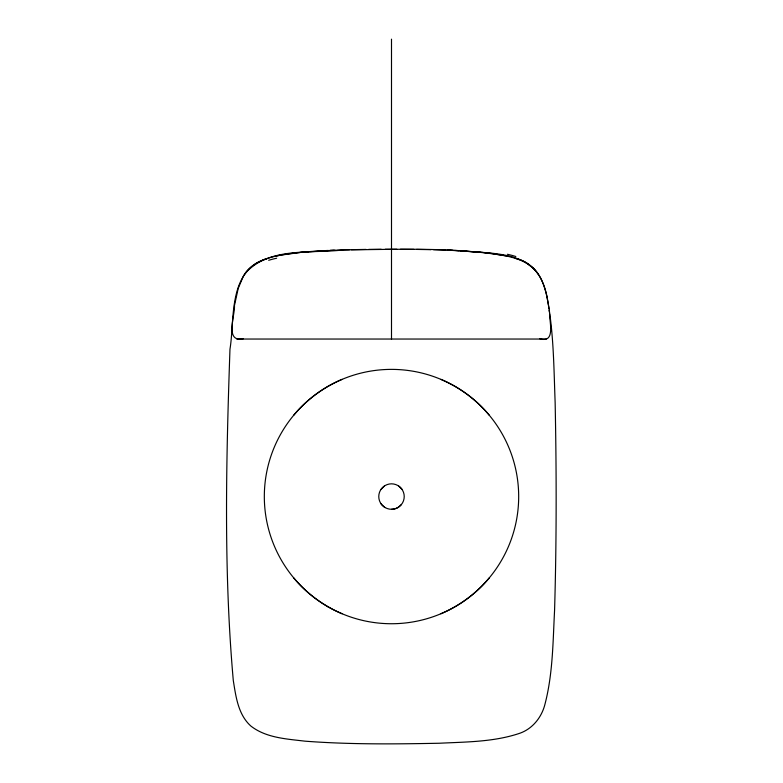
<?xml version="1.0" encoding="UTF-8"?>
<svg xmlns="http://www.w3.org/2000/svg" width="783" height="783" viewBox="0 0 783 783"><rect width="100%" height="100%" fill="white"/><g stroke="black" fill="none" stroke-linecap="round" stroke-linejoin="round"><path stroke-width="1.17" d="M234.45 305.703C235.174 314.893 224.555 342.416 242.652 338.794M234.518 305.272L238.238 288.33L243.386 276.125M256.609 263.049C228.881 280.138 234.499 321.803 229.967 349.218C226.16 459.523 223.517 570.435 233.295 680.486C235.859 696.449 238.101 714.673 250.903 726.076C266.142 737.938 286.5 738.927 304.92 741.158C349.609 744.574 394.485 744.114 439.253 743.243C465.807 741.922 493.094 742.039 518.61 733.661C532.088 729.443 541.67 717.59 544.988 704.132C552.935 673.586 552.925 641.698 554.57 610.378C556.605 541.082 556.537 471.738 555.137 402.433C553.777 366.806 553.757 330.798 546.74 295.71C545.085 288.966 543.128 282.154 539.614 276.125M243.493 275.939C248.475 267.052 257.636 261.453 267.169 258.488M380.881 489.561L384.502 485.94M244.717 274.001C268.187 246.283 311.585 253.946 343.747 249.875C397.676 249.562 452.231 246.87 505.642 255.796C512.659 257.421 519.765 259.31 526.088 262.882M401.473 504.448L398.664 507.061A12.792 12.792 0 0 1 391.5 509.273M293.684 415.274C306.642 399.653 323.399 387.223 342.112 379.364M489.316 577.844C476.358 593.465 459.601 605.895 440.888 613.755M256.912 262.882C272.895 254.583 291.325 253.359 308.952 251.627M276.086 256.08L279.688 255.327M280.412 255.18L300.868 252.351M539.702 338.706C555.666 343.678 549.46 322.087 549.627 314.003M243.405 338.696L242.759 338.785M301.602 252.273L336.093 250.12M310.42 251.509L322.42 250.746M323.271 250.697L328.361 250.443M330.054 250.364L334.312 250.188M336.984 250.09L349.492 249.718M351.283 249.679L366.023 249.415M368.705 249.386L381.223 249.288M385.246 249.278L396.864 249.278M236.828 339.039L546.172 339.039M400.436 249.288L413.845 249.386M416.527 249.415L430.826 249.66M433.508 249.718L445.566 250.071M446.907 250.12L452.946 250.364M448.688 250.188L481.398 252.273M454.639 250.443L458.887 250.648M460.58 250.746C487.163 253.692 523.592 250.629 539.507 275.939M482.132 252.351L482.866 252.42M483.6 252.498L489.463 253.163M490.197 253.252L506.914 256.08M515.831 258.488C534.897 262.745 544.302 280.745 547.239 298.294M440.888 379.364C459.601 387.223 476.358 399.653 489.316 415.274M342.112 613.755C323.399 605.895 306.642 593.465 293.684 577.844M526.391 263.049L533.673 268.471L538.283 274.001M384.375 507.09L381.527 504.448M398.635 486.028L399.144 486.4M399.389 486.586L401.542 488.758M381.292 504.144L380.792 503.43M401.728 488.993L402.08 489.492M547.356 298.861L548.482 305.272M548.55 305.703L548.942 308.424M549.177 310.146L549.255 310.763M549.304 311.164L549.441 312.339M391.5 39.15L391.5 339.137M507.394 254.269A85.151 72.741 6.1 0 1 515.821 256.511M268.677 260.289A85.132 68.679 -7.6 0 1 276.644 258.224M327.911 606.698A127.179 127.179 0 0 0 518.679 496.559A127.179 127.179 0 0 0 327.911 386.42A127.179 127.179 0 0 0 327.911 606.698M385.128 507.57A12.724 12.724 0 0 0 404.224 496.559A12.724 12.724 0 0 0 385.138 485.529A12.724 12.724 0 0 0 385.128 507.57"/></g></svg>
